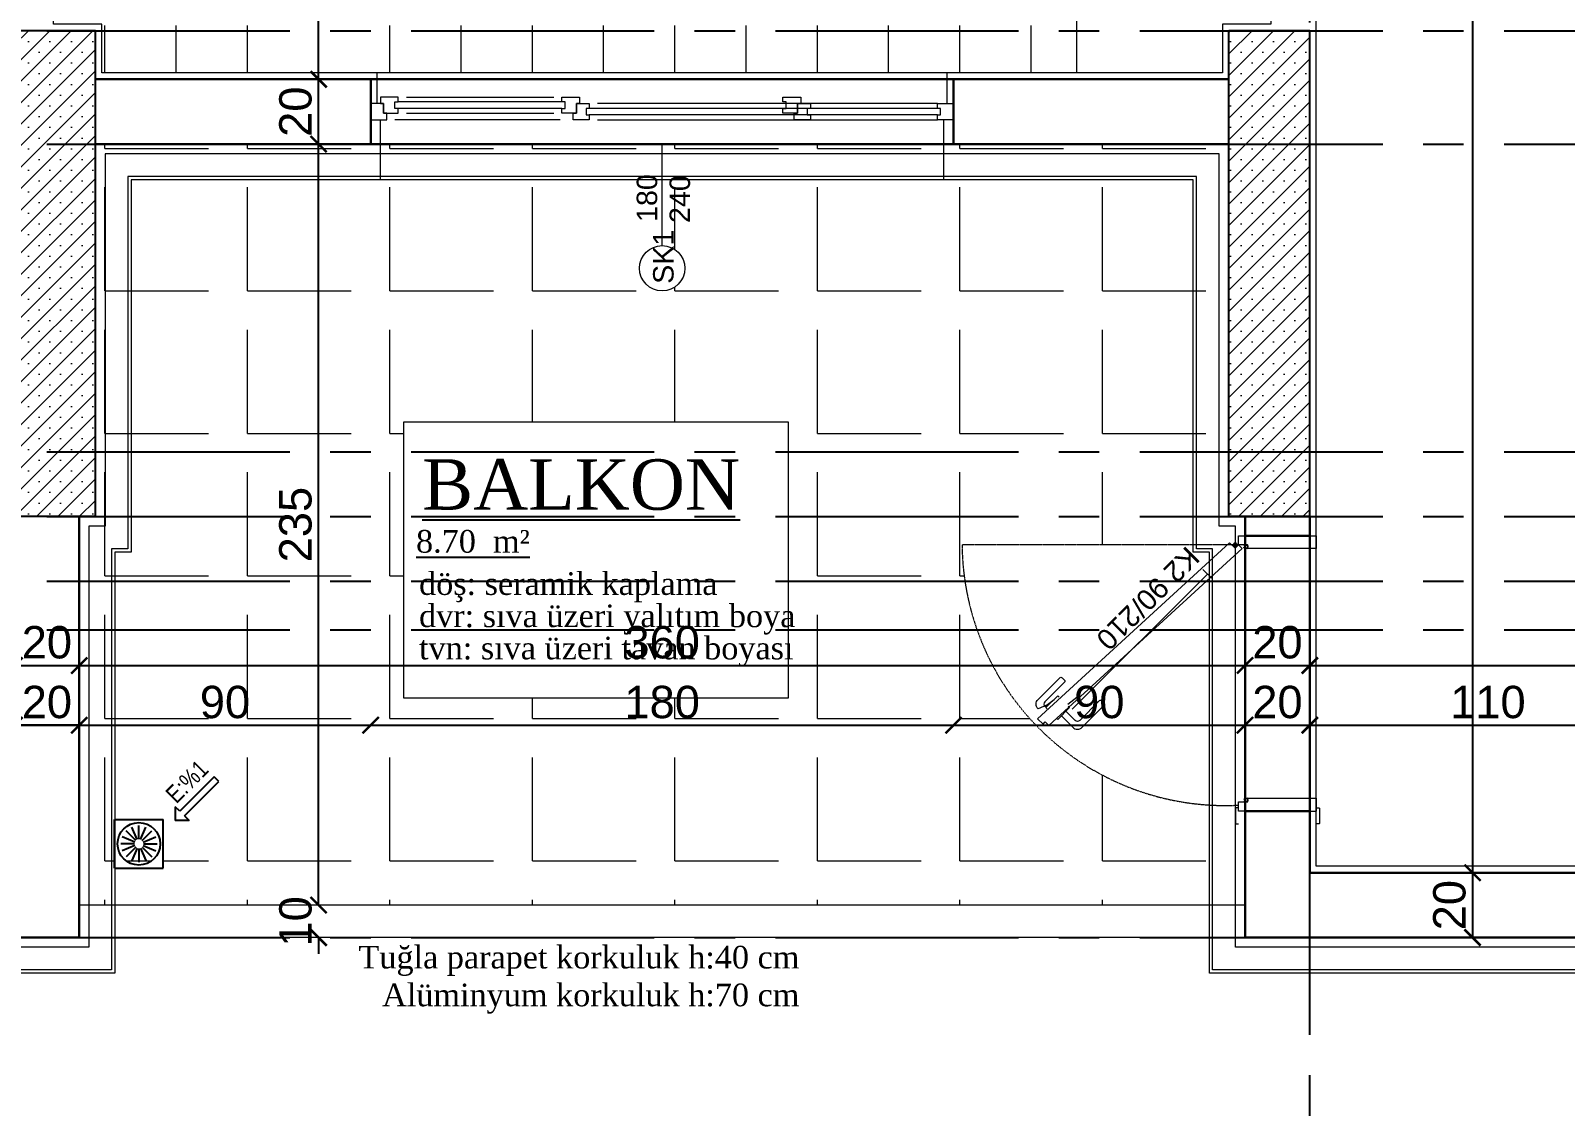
# Model space of a CAD drawing. Header units: millimetres. Extents: x 2778 to 13672, y 1832 to 5175.
# Drawn here: x 11101.2 to 11575.1, y 2567.2 to 2900.2 of the extents above; entities that cross this region are included whole.
import ezdxf

# ---------------------------------------------------------------- set-up
doc = ezdxf.new("R2010")
doc.units = ezdxf.units.MM
for name, pattern in [('CENTER2', [112.5, 75, -12.5, 12.5, -12.5]), ('DASHDOT2', [12.7, 6.35, -3.175, 0, -3.175]), ('DOTX2', [0.5, 0, -0.5])]:
    doc.linetypes.add(name, pattern=pattern)
for name, color, linetype, lineweight in [('aks', 251, 'DASHDOT2', 35), ('duvar', 232, 'Continuous', 30), ('görünüş', 201, 'Continuous', 18), ('ince', 37, 'Continuous', 0), ('iz', 1, 'DOTX2', 20), ('kapı', 3, 'Continuous', 18), ('pencere', 4, 'Continuous', 18), ('sıva dış', 30, 'Continuous', 9), ('sıva iç', 21, 'Continuous', 0), ('tefriş', 252, 'Continuous', 5), ('yalıtım', 107, 'Continuous', 0), ('yazı', 11, 'Continuous', 20), ('z - tarama', 251, 'Continuous', 18), ('ölçü dış', 192, 'Continuous', 20), ('ÖLÇÜ İÇ', 7, 'Continuous', 9)]:
    doc.layers.add(name, color=color, linetype=linetype, lineweight=lineweight)
doc.layers.add('Panel', color=7, linetype='Continuous')
doc.layers.add('Yazi', color=7, linetype='Continuous')
doc.styles.get("Standard").update_dxf_attribs({"font": 'arial.ttf'})
doc.styles.add('swis', font='swissc.ttf', dxfattribs={"height": 10})
doc.styles.add('Times roman', font='times.ttf')
doc.dimstyles.new('zulay iç ölçü', dxfattribs={"dimtxt": 10, "dimasz": 5, "dimexe": 0.18, "dimexo": 0, "dimgap": 2, "dimtad": 3, "dimdec": 0, "dimzin": 0, "dimdsep": 46, "dimtxsty": 'Standard', "dimblk": 'ARCHTICK', "dimcen": 0.09, "dimse1": 1, "dimse2": 1, "dimadec": 0, "dimazin": 0, "dimtfac": 1, "dimtdec": 0, "dimtix": 1, "dimtofl": 0, "dimtmove": 0, "dimatfit": 3, "dimldrblk": 'ARCHTICK', "dimfxl": 1, "dimtolj": 1, "dimtzin": 0, "dimarcsym": 0})
pattern_1 = [(45, (0, 0), (-3.314563, 3.314563), []), (45, (3.3146, 0), (-3.314563, 3.314563), [0, -4.6875])]

# ---------------------------------------------------------------- blocks, each defined once
blk = doc.blocks.new('IDE242Entity394')
at = {"layer": 'Panel', "linetype": 'Continuous', "lineweight": 5}
h = blk.add_hatch(dxfattribs=at)
h.set_pattern_fill('SACNCR', color=163, scale=50, style=0)
h.set_pattern_definition(pattern_1)
h.paths.add_polyline_path([(2440, 260), (2440, 410), (2465, 410), (2465, 260)])
blk = doc.blocks.new('IDE242Entity395')
at = {"layer": 'Panel', "color": 164, "linetype": 'Continuous', "lineweight": -3}
blk.add_lwpolyline([(2465, 260), (2440, 260)], dxfattribs=at)
blk = doc.blocks.new('IDE242Entity396')
at = {"layer": 'Panel', "color": 164, "linetype": 'Continuous', "lineweight": -3}
blk.add_lwpolyline([(2465, 260), (2465, 410)], dxfattribs=at)
blk = doc.blocks.new('IDE242Entity397')
at = {"layer": 'Panel', "color": 164, "linetype": 'Continuous', "lineweight": -3}
blk.add_lwpolyline([(2465, 410), (2440, 410)], dxfattribs=at)
blk = doc.blocks.new('IDE242Entity471')
at = {"layer": 'Panel', "linetype": 'Continuous', "lineweight": 5}
h = blk.add_hatch(dxfattribs=at)
h.set_pattern_fill('SACNCR', color=163, scale=50, style=0)
h.set_pattern_definition(pattern_1)
h.paths.add_polyline_path([(2815, 260), (2815, 410), (2840, 410), (2840, 260)])
blk = doc.blocks.new('IDE242Entity472')
at = {"layer": 'Panel', "color": 164, "linetype": 'Continuous', "lineweight": -3}
blk.add_lwpolyline([(2840, 260), (2815, 260)], dxfattribs=at)
blk = doc.blocks.new('IDE242Entity473')
at = {"layer": 'Panel', "color": 164, "linetype": 'Continuous', "lineweight": -3}
blk.add_lwpolyline([(2840, 260), (2840, 410)], dxfattribs=at)
blk = doc.blocks.new('IDE242Entity474')
at = {"layer": 'Panel', "color": 164, "linetype": 'Continuous', "lineweight": -3}
blk.add_lwpolyline([(2840, 410), (2815, 410)], dxfattribs=at)
blk = doc.blocks.new('IDE242Entity475')
at = {"layer": 'Panel', "color": 164, "linetype": 'Continuous', "lineweight": -3}
blk.add_lwpolyline([(2815, 260), (2815, 410)], dxfattribs=at)
blk = doc.blocks.new('sadsfsfsf')
at = {"layer": 'ince'}
for p, q in [((0.7, 0), (-0.7, 0)), ((0, 0.7), (0, -0.7))]:
    blk.add_line(p, q, dxfattribs=at)
for radius in [0.6, 0.45]:
    blk.add_circle((0, 0), radius, dxfattribs=at)
blk = doc.blocks.new('WER')
at = {"layer": 'duvar'}
for p, q in [((1010123.06, -373432.25), (1010103.06, -373432.25)), ((1010123.06, -373517.25), (1010103.06, -373517.25))]:
    blk.add_line(p, q, dxfattribs=at)
at = {"layer": 'ince'}
blk.add_line((1010091.45, -373444.09), (1010049.71, -373485.83), dxfattribs=at)
for points in [[(1010103.96, -373436.25), (1010103.96, -373435.3, 0.414214), (1010103.71, -373435.05), (1010102.66, -373435.05), (1010102.66, -373435.2, -0.170049), (1010102.81, -373435.14), (1010103.62, -373435.14, -0.414214), (1010103.87, -373435.39), (1010103.87, -373435.81, -0.482314), (1010103.56, -373436.05), (1010102.76, -373435.87, -0.112206), (1010102.66, -373435.82), (1010102.66, -373435.95)], [(1010044.08, -373482.78), (1010042.67, -373484.19), (1010039.14, -373485.66, -0.414214), (1010039.14, -373482.83), (1010045.85, -373476.11, -0.414214), (1010046.56, -373476.11), (1010047.27, -373476.82, -0.414214), (1010047.27, -373477.52), (1010041.26, -373483.53, 0.414214), (1010041.26, -373484.95)], [(1010047.76, -373486.45), (1010046.35, -373487.87), (1010049.88, -373491.4, 0.414214), (1010052.71, -373491.4), (1010059.43, -373484.69, 0.414214), (1010059.43, -373483.98), (1010058.72, -373483.27, 0.414214), (1010058.01, -373483.27), (1010052, -373489.28, -0.414214), (1010050.59, -373489.28)], [(1010103.96, -373514.2), (1010103.96, -373513.25), (1010102.66, -373513.55), (1010102.66, -373513.68, -0.112206), (1010102.76, -373513.63), (1010103.56, -373513.44, -0.482314), (1010103.87, -373513.69), (1010103.87, -373514.1, -0.414214), (1010103.62, -373514.35), (1010102.81, -373514.35, -0.170049), (1010102.66, -373514.3), (1010102.66, -373514.45), (1010103.71, -373514.45, 0.414214)]]:
    blk.add_lwpolyline(points, format="xyb", close=True, dxfattribs=at)
for points in [[(1010041.97, -373485.74), (1010041.55, -373485.31), (1010045.21, -373481.66), (1010045.63, -373482.08)], [(1010044.8, -373488.56), (1010045.23, -373488.99), (1010048.88, -373485.33), (1010048.46, -373484.91)]]:
    blk.add_lwpolyline(points, dxfattribs=at)
for points in [[(1010101.06, -373516.25), (1010100.31, -373516.25, 0.414214), (1010100.06, -373516.5), (1010100.06, -373521, 0.414214), (1010100.31, -373521.25), (1010101.06, -373521.25)], [(1010125.06, -373516.25), (1010125.81, -373516.25, -0.414214), (1010126.06, -373516.5), (1010126.06, -373521, -0.414214), (1010125.81, -373521.25), (1010125.06, -373521.25)]]:
    blk.add_lwpolyline(points, format="xyb", dxfattribs=at)
at = {"layer": 'iz', "ltscale": 0.1}
for p, q in [((1010101.06, -373435.05), (1010015.66, -373435.05)), ((1010103.06, -373432.25), (1010103.06, -373517.25)), ((1010123.06, -373432.25), (1010123.06, -373517.25))]:
    blk.add_line(p, q, dxfattribs=at)
blk.add_arc((1010096.92, -373434.29), 81.26, 180.5341, 272.9206, dxfattribs=at)
at = {"layer": 'kapı'}
for p, q in [((1010092.86, -373445.51), (1010090.03, -373442.68)), ((1010051.13, -373482.24), (1010048.3, -373484.41))]:
    blk.add_line(p, q, dxfattribs=at)
blk.add_lwpolyline([(1010101.06, -373435.05), (1010100, -373436.11), (1010098.3, -373434.41), (1010038.97, -373488.74), (1010040.67, -373490.44), (1010041.38, -373489.73), (1010042.51, -373490.86), (1010102.19, -373436.18), (1010101.06, -373435.05)], dxfattribs=at)
for points in [[(1010125.06, -373432.25), (1010125.06, -373436.25), (1010103.96, -373436.25), (1010103.96, -373435.3, 0.414214), (1010103.71, -373435.05), (1010101.06, -373435.05), (1010101.06, -373432.25), (1010101.06, -373432.25)], [(1010101.06, -373517.25), (1010101.06, -373514.45), (1010103.71, -373514.45, 0.414214), (1010103.96, -373514.2), (1010103.96, -373513.25), (1010125.06, -373513.25), (1010125.06, -373517.25)]]:
    blk.add_lwpolyline(points, format="xyb", dxfattribs=at)
at = {"layer": 'sıva iç'}
for p, q in [((1010101.06, -373432.25), (1010103.06, -373432.25)), ((1010123.06, -373432.25), (1010125.06, -373432.25)), ((1010103.06, -373517.25), (1010101.06, -373517.25)), ((1010123.06, -373517.25), (1010125.06, -373517.25))]:
    blk.add_line(p, q, dxfattribs=at)
at = {"layer": 'ölçü dış'}
blk.add_line((1010103.06, -373432.25), (1010123.06, -373432.25), dxfattribs=at)
at = {"layer": 'ince', "rotation": 270}
blk.add_blockref('sadsfsfsf', (1010100, -373435.05), dxfattribs=at)
at = {"layer": 'yazı'}
blk.add_text('K2 90/210', height=6.328, rotation=225, dxfattribs=at).set_placement((1010085.08, -373435.16))
blk = doc.blocks.new('FGFS')
at = {"layer": 'duvar'}
for p, q in [((857019.82, -390681.05), (857039.82, -390681.05)), ((857019.82, -390861.05), (857039.82, -390861.05))]:
    blk.add_line(p, q, dxfattribs=at)
at = {"layer": 'ince'}
for p, q in [((857027.32, -390739.55), (857027.32, -390688.55)), ((857029.32, -390692.05), (857029.32, -390737.55)), ((857034.32, -390692.05), (857034.32, -390737.55)), ((857027.32, -390751.05), (857027.32, -390856.05)), ((857032.32, -390856.05), (857032.32, -390751.05))]:
    blk.add_line(p, q, dxfattribs=at)
for points in [[(857030.82, -390740.05), (857030.82, -390689.55)], [(857032.82, -390740.05), (857032.82, -390689.55)], [(857028.82, -390856.05), (857028.82, -390748.55)], [(857030.82, -390856.05), (857030.82, -390748.55)]]:
    blk.add_lwpolyline(points, dxfattribs=at)
at = {"layer": 'iz', "ltscale": 0.1}
for p, q in [((857019.82, -390681.05), (857019.82, -390861.05)), ((857039.82, -390861.05), (857039.82, -390681.05))]:
    blk.add_line(p, q, dxfattribs=at)
at = {"layer": 'pencere'}
for points in [[(857027.32, -390681.05), (857027.32, -390686.05), (857029.32, -390686.05), (857029.32, -390685.05), (857032.32, -390685.05), (857032.32, -390681.05)], [(857030.82, -390748.55), (857030.82, -390747.55), (857028.82, -390747.55), (857028.82, -390748.55), (857027.32, -390748.55), (857027.32, -390743.55), (857029.32, -390743.55), (857029.32, -390744.55), (857032.32, -390744.55), (857032.32, -390748.55), (857030.82, -390748.55)], [(857030.82, -390816.84), (857030.82, -390815.84), (857028.82, -390815.84), (857028.82, -390816.84), (857027.32, -390816.84), (857027.32, -390811.84), (857029.32, -390811.84), (857029.32, -390812.84), (857032.32, -390812.84), (857032.32, -390816.84), (857030.82, -390816.84)], [(857027.32, -390861.05), (857027.32, -390856.05), (857027.32, -390856.05), (857028.82, -390856.05), (857028.82, -390857.05), (857030.82, -390857.05), (857030.82, -390856.05), (857032.32, -390856.05), (857032.32, -390856.05), (857032.32, -390861.05)]]:
    blk.add_lwpolyline(points, dxfattribs=at)
for points in [[(857032.32, -390684.05), (857032.32, -390685.05), (857029.32, -390685.05), (857029.32, -390689.55), (857030.82, -390689.55), (857030.82, -390688.55), (857032.82, -390688.55), (857032.82, -390689.55), (857034.32, -390689.55), (857034.32, -390684.05)], [(857032.32, -390745.55), (857032.32, -390744.55), (857029.32, -390744.55), (857029.32, -390740.05), (857030.82, -390740.05), (857030.82, -390741.05), (857032.82, -390741.05), (857032.82, -390740.05), (857034.32, -390740.05), (857034.32, -390745.55)], [(857032.32, -390813.84), (857032.32, -390812.84), (857029.32, -390812.84), (857029.32, -390808.35), (857030.82, -390808.35), (857030.82, -390809.35), (857032.82, -390809.35), (857032.82, -390808.35), (857034.32, -390808.35), (857034.32, -390813.84)]]:
    blk.add_lwpolyline(points, close=True, dxfattribs=at)
at = {"layer": 'sıva dış'}
for p, q in [((857008.82, -390684.05), (857027.32, -390684.05)), ((857008.82, -390858.05), (857027.32, -390858.05))]:
    blk.add_line(p, q, dxfattribs=at)
at = {"layer": 'sıva iç'}
for p, q in [((857032.32, -390683.05), (857041.82, -390683.05)), ((857032.32, -390859.05), (857041.82, -390859.05))]:
    blk.add_line(p, q, dxfattribs=at)
at = {"layer": 'yazı'}
blk.add_line((856988.47, -390771.05), (857019.82, -390771.05), dxfattribs=at)
blk.add_circle((856981.47, -390771.05), 7, dxfattribs=at)
for s, p in [('180', (856995.76, -390769.51)), ('SK1', (856976.65, -390774.58)), ('240', (856995.44, -390779.66))]:
    blk.add_text(s, height=6.328, dxfattribs=at).set_placement(p)
blk = doc.blocks.new('eğim çizgisi')
at = {"layer": 'Yazi'}
for p, q in [((1343.11, 4120.2), (1332.51, 4109.59)), ((1333.92, 4108.18), (1344.53, 4118.78)), ((1344.53, 4118.78), (1343.11, 4120.2)), ((1331.09, 4111.01), (1331.09, 4106.76)), ((1332.51, 4109.59), (1331.09, 4111.01)), ((1312.34, 4092.04), (1312.34, 4107.04)), ((1312.34, 4107.04), (1327.34, 4107.04)), ((1319.31, 4100.84), (1317.69, 4104.74)), ((1319.84, 4100.95), (1319.84, 4105.17)), ((1320.38, 4100.84), (1322, 4104.74)), ((1327.34, 4092.04), (1327.34, 4107.04)), ((1335.34, 4106.76), (1331.09, 4106.76)), ((1333.92, 4108.18), (1335.34, 4106.76)), ((1318.44, 4099.54), (1314.22, 4099.54)), ((1318.54, 4100.08), (1314.65, 4101.7)), ((1318.85, 4100.54), (1315.87, 4103.52)), ((1320.84, 4100.54), (1323.82, 4103.52)), ((1321.14, 4100.08), (1325.04, 4101.7)), ((1321.25, 4099.54), (1325.47, 4099.54)), ((1318.54, 4099.01), (1314.65, 4097.39)), ((1318.85, 4098.55), (1315.87, 4095.57)), ((1319.31, 4098.24), (1317.69, 4094.35)), ((1319.84, 4098.14), (1319.84, 4093.92)), ((1320.38, 4098.24), (1322, 4094.35)), ((1320.84, 4098.55), (1323.82, 4095.57)), ((1321.14, 4099.01), (1325.04, 4097.39)), ((1312.34, 4092.04), (1327.34, 4092.04))]:
    blk.add_line(p, q, dxfattribs=at)
blk.add_circle((1319.84, 4099.54), 6.56, dxfattribs=at)
at = {"layer": 'Yazi', "style": 'swis'}
blk.add_text('E:%%%1', height=5.335, rotation=45, dxfattribs=at).set_placement((1331.42, 4111.73))
blk = doc.blocks.new('_ArchTick')
at = {"color": 0, "linetype": 'ByBlock', "const_width": 0.15}
blk.add_lwpolyline([(-0.5, -0.5), (0.5, 0.5)], dxfattribs=at)
blk = doc.blocks.new('*D3324')
at = {"layer": 'Defpoints', "color": 0, "transparency": 16777216}
for p in [(11116.17, 2693.01), (10211.17, 2685.8), (10211.17, 2640.23)]:
    blk.add_point(p, dxfattribs=at)
at = {"layer": 'ÖLÇÜ İÇ', "color": 0, "lineweight": -2, "transparency": 16777216}
blk.add_line((11116.17, 2685.8), (10211.17, 2685.8), dxfattribs=at)
at = {"layer": 'ÖLÇÜ İÇ', "color": 0, "lineweight": -2, "transparency": 16777216, "xscale": 5, "yscale": 5, "zscale": 5, "rotation": 180}
blk.add_blockref('_ArchTick', (10211.17, 2685.8), dxfattribs=at)
at = {"layer": 'ÖLÇÜ İÇ', "color": 0, "lineweight": -2, "transparency": 16777216, "xscale": 5, "yscale": 5, "zscale": 5}
blk.add_blockref('_ArchTick', (11116.17, 2685.8), dxfattribs=at)
at = {"layer": 'ÖLÇÜ İÇ', "color": 0, "transparency": 16777216, "insert": (10663.67, 2692.9), "char_height": 10, "attachment_point": 5}
blk.add_mtext('\\A1;905', dxfattribs=at)
blk = doc.blocks.new('*D3335')
at = {"layer": 'Defpoints', "color": 0, "transparency": 16777216}
for p in [(11096.17, 2685.8), (11116.17, 2685.8), (11116.17, 2685.23)]:
    blk.add_point(p, dxfattribs=at)
at = {"layer": 'ÖLÇÜ İÇ', "color": 0, "lineweight": -2, "transparency": 16777216}
blk.add_line((11096.17, 2685.8), (11116.17, 2685.8), dxfattribs=at)
at = {"layer": 'ÖLÇÜ İÇ', "color": 0, "lineweight": -2, "transparency": 16777216, "xscale": 5, "yscale": 5, "zscale": 5, "rotation": 180}
blk.add_blockref('_ArchTick', (11096.17, 2685.8), dxfattribs=at)
at = {"layer": 'ÖLÇÜ İÇ', "color": 0, "lineweight": -2, "transparency": 16777216, "xscale": 5, "yscale": 5, "zscale": 5}
blk.add_blockref('_ArchTick', (11116.17, 2685.8), dxfattribs=at)
at = {"layer": 'ÖLÇÜ İÇ', "color": 0, "transparency": 16777216, "insert": (11106.17, 2692.9), "char_height": 10, "attachment_point": 5}
blk.add_mtext('\\A1;20', dxfattribs=at)
blk = doc.blocks.new('*D3336')
at = {"layer": 'Defpoints', "color": 0, "transparency": 16777216}
for p in [(11206.17, 2865.23), (11116.17, 2685.23), (11206.17, 2685.8)]:
    blk.add_point(p, dxfattribs=at)
at = {"layer": 'ÖLÇÜ İÇ', "color": 0, "lineweight": -2, "transparency": 16777216}
blk.add_line((11116.17, 2685.8), (11206.17, 2685.8), dxfattribs=at)
at = {"layer": 'ÖLÇÜ İÇ', "color": 0, "lineweight": -2, "transparency": 16777216, "xscale": 5, "yscale": 5, "zscale": 5, "rotation": 180}
blk.add_blockref('_ArchTick', (11116.17, 2685.8), dxfattribs=at)
at = {"layer": 'ÖLÇÜ İÇ', "color": 0, "lineweight": -2, "transparency": 16777216, "xscale": 5, "yscale": 5, "zscale": 5}
blk.add_blockref('_ArchTick', (11206.17, 2685.8), dxfattribs=at)
at = {"layer": 'ÖLÇÜ İÇ', "color": 0, "transparency": 16777216, "insert": (11161.17, 2692.9), "char_height": 10, "attachment_point": 5}
blk.add_mtext('\\A1;90', dxfattribs=at)
blk = doc.blocks.new('*D3337')
at = {"layer": 'Defpoints', "color": 0, "transparency": 16777216}
for p in [(11206.17, 2865.23), (11386.17, 2865.23), (11386.17, 2685.8)]:
    blk.add_point(p, dxfattribs=at)
at = {"layer": 'ÖLÇÜ İÇ', "color": 0, "lineweight": -2, "transparency": 16777216}
blk.add_line((11206.17, 2685.8), (11386.17, 2685.8), dxfattribs=at)
at = {"layer": 'ÖLÇÜ İÇ', "color": 0, "lineweight": -2, "transparency": 16777216, "xscale": 5, "yscale": 5, "zscale": 5, "rotation": 180}
blk.add_blockref('_ArchTick', (11206.17, 2685.8), dxfattribs=at)
at = {"layer": 'ÖLÇÜ İÇ', "color": 0, "lineweight": -2, "transparency": 16777216, "xscale": 5, "yscale": 5, "zscale": 5}
blk.add_blockref('_ArchTick', (11386.17, 2685.8), dxfattribs=at)
at = {"layer": 'ÖLÇÜ İÇ', "color": 0, "transparency": 16777216, "insert": (11296.17, 2692.9), "char_height": 10, "attachment_point": 5}
blk.add_mtext('\\A1;180', dxfattribs=at)
blk = doc.blocks.new('*D3338')
at = {"layer": 'Defpoints', "color": 0, "transparency": 16777216}
for p in [(11386.17, 2865.23), (11476.17, 2685.8), (11476.17, 2685.8)]:
    blk.add_point(p, dxfattribs=at)
at = {"layer": 'ÖLÇÜ İÇ', "color": 0, "lineweight": -2, "transparency": 16777216}
blk.add_line((11386.17, 2685.8), (11476.17, 2685.8), dxfattribs=at)
at = {"layer": 'ÖLÇÜ İÇ', "color": 0, "lineweight": -2, "transparency": 16777216, "xscale": 5, "yscale": 5, "zscale": 5, "rotation": 180}
blk.add_blockref('_ArchTick', (11386.17, 2685.8), dxfattribs=at)
at = {"layer": 'ÖLÇÜ İÇ', "color": 0, "lineweight": -2, "transparency": 16777216, "xscale": 5, "yscale": 5, "zscale": 5}
blk.add_blockref('_ArchTick', (11476.17, 2685.8), dxfattribs=at)
at = {"layer": 'ÖLÇÜ İÇ', "color": 0, "transparency": 16777216, "insert": (11431.17, 2692.9), "char_height": 10, "attachment_point": 5}
blk.add_mtext('\\A1;90', dxfattribs=at)
blk = doc.blocks.new('*D3339')
at = {"layer": 'Defpoints', "color": 0, "transparency": 16777216}
for p in [(11476.17, 2685.8), (11496.17, 2685.8), (11496.17, 2685.8)]:
    blk.add_point(p, dxfattribs=at)
at = {"layer": 'ÖLÇÜ İÇ', "color": 0, "lineweight": -2, "transparency": 16777216}
blk.add_line((11476.17, 2685.8), (11496.17, 2685.8), dxfattribs=at)
at = {"layer": 'ÖLÇÜ İÇ', "color": 0, "lineweight": -2, "transparency": 16777216, "xscale": 5, "yscale": 5, "zscale": 5, "rotation": 180}
blk.add_blockref('_ArchTick', (11476.17, 2685.8), dxfattribs=at)
at = {"layer": 'ÖLÇÜ İÇ', "color": 0, "lineweight": -2, "transparency": 16777216, "xscale": 5, "yscale": 5, "zscale": 5}
blk.add_blockref('_ArchTick', (11496.17, 2685.8), dxfattribs=at)
at = {"layer": 'ÖLÇÜ İÇ', "color": 0, "transparency": 16777216, "insert": (11486.17, 2692.9), "char_height": 10, "attachment_point": 5}
blk.add_mtext('\\A1;20', dxfattribs=at)
blk = doc.blocks.new('*D3340')
at = {"layer": 'Defpoints', "color": 0, "transparency": 16777216}
for p in [(11496.17, 2685.8), (11606.17, 2685.8), (11606.17, 2640.23)]:
    blk.add_point(p, dxfattribs=at)
at = {"layer": 'ÖLÇÜ İÇ', "color": 0, "lineweight": -2, "transparency": 16777216}
blk.add_line((11496.17, 2685.8), (11606.17, 2685.8), dxfattribs=at)
at = {"layer": 'ÖLÇÜ İÇ', "color": 0, "lineweight": -2, "transparency": 16777216, "xscale": 5, "yscale": 5, "zscale": 5, "rotation": 180}
blk.add_blockref('_ArchTick', (11496.17, 2685.8), dxfattribs=at)
at = {"layer": 'ÖLÇÜ İÇ', "color": 0, "lineweight": -2, "transparency": 16777216, "xscale": 5, "yscale": 5, "zscale": 5}
blk.add_blockref('_ArchTick', (11606.17, 2685.8), dxfattribs=at)
at = {"layer": 'ÖLÇÜ İÇ', "color": 0, "transparency": 16777216, "insert": (11551.17, 2692.9), "char_height": 10, "attachment_point": 5}
blk.add_mtext('\\A1;110', dxfattribs=at)
blk = doc.blocks.new('*D3350')
at = {"layer": 'Defpoints', "color": 0, "transparency": 16777216}
for p in [(11096.17, 2704.24), (11116.17, 2704.24), (11116.17, 2704.24)]:
    blk.add_point(p, dxfattribs=at)
at = {"layer": 'ÖLÇÜ İÇ', "color": 0, "lineweight": -2, "transparency": 16777216}
blk.add_line((11096.17, 2704.24), (11116.17, 2704.24), dxfattribs=at)
at = {"layer": 'ÖLÇÜ İÇ', "color": 0, "lineweight": -2, "transparency": 16777216, "xscale": 5, "yscale": 5, "zscale": 5, "rotation": 180}
blk.add_blockref('_ArchTick', (11096.17, 2704.24), dxfattribs=at)
at = {"layer": 'ÖLÇÜ İÇ', "color": 0, "lineweight": -2, "transparency": 16777216, "xscale": 5, "yscale": 5, "zscale": 5}
blk.add_blockref('_ArchTick', (11116.17, 2704.24), dxfattribs=at)
at = {"layer": 'ÖLÇÜ İÇ', "color": 0, "transparency": 16777216, "insert": (11106.17, 2711.35), "char_height": 10, "attachment_point": 5}
blk.add_mtext('\\A1;20', dxfattribs=at)
blk = doc.blocks.new('*D3351')
at = {"layer": 'Defpoints', "color": 0, "transparency": 16777216}
for p in [(11116.17, 2704.24), (11476.17, 2704.24), (11476.17, 2704.24)]:
    blk.add_point(p, dxfattribs=at)
at = {"layer": 'ÖLÇÜ İÇ', "color": 0, "lineweight": -2, "transparency": 16777216}
blk.add_line((11116.17, 2704.24), (11476.17, 2704.24), dxfattribs=at)
at = {"layer": 'ÖLÇÜ İÇ', "color": 0, "lineweight": -2, "transparency": 16777216, "xscale": 5, "yscale": 5, "zscale": 5, "rotation": 180}
blk.add_blockref('_ArchTick', (11116.17, 2704.24), dxfattribs=at)
at = {"layer": 'ÖLÇÜ İÇ', "color": 0, "lineweight": -2, "transparency": 16777216, "xscale": 5, "yscale": 5, "zscale": 5}
blk.add_blockref('_ArchTick', (11476.17, 2704.24), dxfattribs=at)
at = {"layer": 'ÖLÇÜ İÇ', "color": 0, "transparency": 16777216, "insert": (11296.17, 2711.35), "char_height": 10, "attachment_point": 5}
blk.add_mtext('\\A1;360', dxfattribs=at)
blk = doc.blocks.new('*D3352')
at = {"layer": 'Defpoints', "color": 0, "transparency": 16777216}
for p in [(11476.17, 2704.24), (11496.17, 2704.24), (11496.17, 2701.82)]:
    blk.add_point(p, dxfattribs=at)
at = {"layer": 'ÖLÇÜ İÇ', "color": 0, "lineweight": -2, "transparency": 16777216}
blk.add_line((11476.17, 2704.24), (11496.17, 2704.24), dxfattribs=at)
at = {"layer": 'ÖLÇÜ İÇ', "color": 0, "lineweight": -2, "transparency": 16777216, "xscale": 5, "yscale": 5, "zscale": 5, "rotation": 180}
blk.add_blockref('_ArchTick', (11476.17, 2704.24), dxfattribs=at)
at = {"layer": 'ÖLÇÜ İÇ', "color": 0, "lineweight": -2, "transparency": 16777216, "xscale": 5, "yscale": 5, "zscale": 5}
blk.add_blockref('_ArchTick', (11496.17, 2704.24), dxfattribs=at)
at = {"layer": 'ÖLÇÜ İÇ', "color": 0, "transparency": 16777216, "insert": (11486.17, 2711.35), "char_height": 10, "attachment_point": 5}
blk.add_mtext('\\A1;20', dxfattribs=at)
blk = doc.blocks.new('*D3353')
at = {"layer": 'Defpoints', "color": 0, "transparency": 16777216}
for p in [(11496.17, 2701.82), (11896.17, 2704.24), (11896.17, 2704.24)]:
    blk.add_point(p, dxfattribs=at)
at = {"layer": 'ÖLÇÜ İÇ', "color": 0, "lineweight": -2, "transparency": 16777216}
blk.add_line((11496.17, 2704.24), (11896.17, 2704.24), dxfattribs=at)
at = {"layer": 'ÖLÇÜ İÇ', "color": 0, "lineweight": -2, "transparency": 16777216, "xscale": 5, "yscale": 5, "zscale": 5, "rotation": 180}
blk.add_blockref('_ArchTick', (11496.17, 2704.24), dxfattribs=at)
at = {"layer": 'ÖLÇÜ İÇ', "color": 0, "lineweight": -2, "transparency": 16777216, "xscale": 5, "yscale": 5, "zscale": 5}
blk.add_blockref('_ArchTick', (11896.17, 2704.24), dxfattribs=at)
at = {"layer": 'ÖLÇÜ İÇ', "color": 0, "transparency": 16777216, "insert": (11696.17, 2711.35), "char_height": 10, "attachment_point": 5}
blk.add_mtext('\\A1;400', dxfattribs=at)
blk = doc.blocks.new('*D3431')
at = {"layer": 'Defpoints', "color": 0, "transparency": 16777216}
for p in [(11190.08, 2630.23), (11191.42, 2630.23), (11191.42, 2620.23)]:
    blk.add_point(p, dxfattribs=at)
at = {"layer": 'ÖLÇÜ İÇ', "color": 0, "lineweight": -2, "transparency": 16777216}
for p, q in [((11190.08, 2630.23), (11190.08, 2635.23)), ((11190.08, 2620.23), (11190.08, 2615.23))]:
    blk.add_line(p, q, dxfattribs=at)
at = {"layer": 'ÖLÇÜ İÇ', "color": 0, "lineweight": -2, "transparency": 16777216, "xscale": 5, "yscale": 5, "zscale": 5}
for p, rotation in [((11190.08, 2630.23), 270), ((11190.08, 2620.23), 90)]:
    blk.add_blockref('_ArchTick', p, dxfattribs=dict(at, rotation=rotation))
at = {"layer": 'ÖLÇÜ İÇ', "color": 0, "transparency": 16777216, "insert": (11182.98, 2625.23), "char_height": 10, "attachment_point": 5, "rotation": 90}
blk.add_mtext('\\A1;10', dxfattribs=at)
blk = doc.blocks.new('*D3432')
at = {"layer": 'Defpoints', "color": 0, "transparency": 16777216}
for p in [(11190.08, 2865.23), (11190.08, 2865.23), (11191.42, 2630.23)]:
    blk.add_point(p, dxfattribs=at)
at = {"layer": 'ÖLÇÜ İÇ', "color": 0, "lineweight": -2, "transparency": 16777216}
blk.add_line((11190.08, 2630.23), (11190.08, 2865.23), dxfattribs=at)
at = {"layer": 'ÖLÇÜ İÇ', "color": 0, "lineweight": -2, "transparency": 16777216, "xscale": 5, "yscale": 5, "zscale": 5}
for p, rotation in [((11190.08, 2865.23), 90), ((11190.08, 2630.23), 270)]:
    blk.add_blockref('_ArchTick', p, dxfattribs=dict(at, rotation=rotation))
at = {"layer": 'ÖLÇÜ İÇ', "color": 0, "transparency": 16777216, "insert": (11182.97, 2747.73), "char_height": 10, "attachment_point": 5, "rotation": 90}
blk.add_mtext('\\A1;235', dxfattribs=at)
blk = doc.blocks.new('*D3433')
at = {"layer": 'Defpoints', "color": 0, "transparency": 16777216}
for p in [(11190.08, 2885.23), (11190.08, 2885.23), (11190.08, 2865.23)]:
    blk.add_point(p, dxfattribs=at)
at = {"layer": 'ÖLÇÜ İÇ', "color": 0, "lineweight": -2, "transparency": 16777216}
blk.add_line((11190.08, 2865.23), (11190.08, 2885.23), dxfattribs=at)
at = {"layer": 'ÖLÇÜ İÇ', "color": 0, "lineweight": -2, "transparency": 16777216, "xscale": 5, "yscale": 5, "zscale": 5}
for p, rotation in [((11190.08, 2885.23), 90), ((11190.08, 2865.23), 270)]:
    blk.add_blockref('_ArchTick', p, dxfattribs=dict(at, rotation=rotation))
at = {"layer": 'ÖLÇÜ İÇ', "color": 0, "transparency": 16777216, "insert": (11182.98, 2875.23), "char_height": 10, "attachment_point": 5, "rotation": 90}
blk.add_mtext('\\A1;20', dxfattribs=at)
blk = doc.blocks.new('*D3434')
at = {"layer": 'Defpoints', "color": 0, "transparency": 16777216}
for p in [(11190.08, 3345.23), (11190.08, 3345.23), (11190.08, 2885.23)]:
    blk.add_point(p, dxfattribs=at)
at = {"layer": 'ÖLÇÜ İÇ', "color": 0, "lineweight": -2, "transparency": 16777216}
blk.add_line((11190.08, 2885.23), (11190.08, 3345.23), dxfattribs=at)
at = {"layer": 'ÖLÇÜ İÇ', "color": 0, "lineweight": -2, "transparency": 16777216, "xscale": 5, "yscale": 5, "zscale": 5}
for p, rotation in [((11190.08, 3345.23), 90), ((11190.08, 2885.23), 270)]:
    blk.add_blockref('_ArchTick', p, dxfattribs=dict(at, rotation=rotation))
at = {"layer": 'ÖLÇÜ İÇ', "color": 0, "transparency": 16777216, "insert": (11182.98, 3115.23), "char_height": 10, "attachment_point": 5, "rotation": 90}
blk.add_mtext('\\A1;460', dxfattribs=at)
blk = doc.blocks.new('*D3441')
at = {"layer": 'Defpoints', "color": 0, "transparency": 16777216}
for p in [(11546.42, 3345.23), (11546.42, 2640.23), (11546.42, 2640.23)]:
    blk.add_point(p, dxfattribs=at)
at = {"layer": 'ÖLÇÜ İÇ', "color": 0, "lineweight": -2, "transparency": 16777216}
blk.add_line((11546.42, 3345.23), (11546.42, 2640.23), dxfattribs=at)
at = {"layer": 'ÖLÇÜ İÇ', "color": 0, "lineweight": -2, "transparency": 16777216, "xscale": 5, "yscale": 5, "zscale": 5}
for p, rotation in [((11546.42, 3345.23), 90), ((11546.42, 2640.23), 270)]:
    blk.add_blockref('_ArchTick', p, dxfattribs=dict(at, rotation=rotation))
at = {"layer": 'ÖLÇÜ İÇ', "color": 0, "transparency": 16777216, "insert": (11539.32, 2992.73), "char_height": 10, "attachment_point": 5, "rotation": 90}
blk.add_mtext('\\A1;705', dxfattribs=at)
blk = doc.blocks.new('*D3442')
at = {"layer": 'Defpoints', "color": 0, "transparency": 16777216}
for p in [(11546.42, 2640.23), (11546.42, 2620.23), (11546.42, 2620.23)]:
    blk.add_point(p, dxfattribs=at)
at = {"layer": 'ÖLÇÜ İÇ', "color": 0, "lineweight": -2, "transparency": 16777216}
blk.add_line((11546.42, 2640.23), (11546.42, 2620.23), dxfattribs=at)
at = {"layer": 'ÖLÇÜ İÇ', "color": 0, "lineweight": -2, "transparency": 16777216, "xscale": 5, "yscale": 5, "zscale": 5}
for p, rotation in [((11546.42, 2640.23), 90), ((11546.42, 2620.23), 270)]:
    blk.add_blockref('_ArchTick', p, dxfattribs=dict(at, rotation=rotation))
at = {"layer": 'ÖLÇÜ İÇ', "color": 0, "transparency": 16777216, "insert": (11539.32, 2630.23), "char_height": 10, "attachment_point": 5, "rotation": 90}
blk.add_mtext('\\A1;20', dxfattribs=at)

msp = doc.modelspace()

# ---------------------------------------------------------------- hatches: boundary and pattern name
at = {"layer": 'z - tarama'}
h = msp.add_hatch(dxfattribs=at)
h.set_pattern_fill('ANGLE', color=252, scale=80, style=0)
h.set_pattern_definition([(0, (-1051519.92, 410259.85), (0, 22), [16, -6]), (90, (-1051519.92, 410259.85), (-22, 1e-15), [16, -6])])
h.paths.add_polyline_path([(11239.49, 3295.23), (11203.1, 3295.23, 0.148857), (11218.67, 3342.49, 0.416778), (11218.92, 3342.23), (11223.67, 3342.23), (11223.67, 3343.23), (11239.49, 3343.23)])
h.paths.add_polyline_path([(11273.21, 3280.53), (11295.79, 3280.53), (11295.79, 3282.33), (11293.95, 3282.33), (11293.95, 3283.23), (11300.56, 3283.23), (11300.56, 3282.33), (11298.71, 3282.33), (11298.71, 3280.53), (11307.73, 3280.53), (11307.73, 3282.33), (11305.88, 3282.33), (11305.88, 3283.23), (11329.49, 3283.23), (11424.17, 3283.23), (11424.17, 3250.23), (11123.17, 3250.23), (11123.17, 3295.23), (11132.47, 3295.23), (11132.47, 3257.83, 0.191599), (11191.14, 3281.18), (11191.16, 3281.15), (11192.86, 3282.85, 0.047156), (11203.1, 3295.23), (11239.49, 3295.23), (11239.49, 3283.23), (11275.05, 3283.23), (11275.05, 3282.33), (11273.21, 3282.33)])
h.paths.add_polyline_path([(11177.08, 3295.23), (11123.17, 3295.23), (11123.17, 3343.23), (11125.67, 3343.23), (11125.67, 3342.48, 0.414214), (11125.92, 3342.23), (11130.42, 3342.23, 0.414214), (11130.67, 3342.48), (11130.67, 3343.23), (11132.47, 3343.23), (11133.53, 3342.17), (11131.84, 3340.48)])
h.paths.add_polyline_path([(11132.47, 3342.62), (11132.47, 3342.77, -0.414214), (11133.07, 3342.17), (11132.92, 3342.17, 0.414214)], flags=16)
h.paths.add_polyline_path([(11419.17, 3205.23), (11123.17, 3205.23), (11123.17, 3250.23), (11424.17, 3250.23), (11424.17, 3233.74), (11422.79, 3233.74), (11422.79, 3245.17), (11419.17, 3245.17)])
h.paths.add_polyline_path([(11424.17, 3042.75), (11422.26, 3042.75, 0.414214), (11421.76, 3042.25), (11421.76, 3013.25, 0.414214), (11422.26, 3012.75), (11424.17, 3012.75), (11424.17, 2979.39), (11422.26, 2979.39, 0.414214), (11421.76, 2978.89), (11421.76, 2949.89, 0.414214), (11422.26, 2949.39), (11424.17, 2949.39), (11424.17, 2887.23), (11123.17, 2887.23), (11123.17, 2902.23), (11108.17, 2902.23), (11108.17, 2979.57), (11128.17, 2979.57), (11129.64, 2949.5), (11166.7, 2949.51), (11168.17, 2979.57), (11193.17, 2979.57), (11194.64, 2949.51), (11231.7, 2949.51), (11233.17, 2979.58), (11248.17, 2979.58), (11248.17, 3049.58), (11233.17, 3049.58), (11231.7, 3079.64), (11194.63, 3079.64), (11193.17, 3049.57), (11168.17, 3049.57), (11166.7, 3079.64), (11129.63, 3079.64), (11128.17, 3049.57), (11108.17, 3049.57), (11108.17, 3203.23), (11123.17, 3203.23), (11123.17, 3205.23), (11419.17, 3205.23), (11419.17, 3196.6), (11422.79, 3196.6), (11422.79, 3205.23), (11424.17, 3205.23)])
h.paths.add_polyline_path([(11240.86, 3123.07), (11349.09, 3123.07), (11349.09, 3189.5), (11240.86, 3189.5)], flags=16)
h.paths.add_polyline_path([(11132.58, 3325.02), (11166.14, 3291.46), (11172.85, 3298.18), (11139.29, 3331.74)], flags=9)
h.paths.add_polyline_path([(11239.88, 3144.14), (11300.68, 3144.14), (11300.68, 3130.34), (11239.88, 3130.34)], flags=24)
h.paths.add_polyline_path([(11242.34, 3160.81), (11275.74, 3160.81), (11275.74, 3152.01), (11242.34, 3152.01)], flags=8)
h.paths.add_polyline_path([(11241.6, 3172.09), (11319.71, 3172.09), (11319.71, 3160.49), (11241.6, 3160.49)], flags=8)
h.paths.add_polyline_path([(11241.94, 3188.53), (11337.55, 3188.53), (11337.55, 3176.9), (11241.94, 3176.9)], flags=8)
h.paths.add_polyline_path([(11241.94, 3180.33), (11331.4, 3180.33), (11331.4, 3168.7), (11241.94, 3168.7)], flags=8)
at = {"layer": 'z - tarama', "true_color": 0x000000}
h = msp.add_hatch(dxfattribs=at)
h.set_pattern_fill('ANGLE', color=18, scale=160, style=0)
h.set_pattern_definition([(0, (-1051519.92, 410259.85), (0, 44), [32, -12]), (90, (-1051519.92, 410259.85), (-44, 3e-15), [32, -12])])
h.paths.add_polyline_path([(11296.17, 2865.23), (11386.17, 2865.23), (11471.17, 2865.23), (11471.17, 2770.23), (11335.07, 2770.23), (11335.07, 2779.5), (11216.44, 2779.5), (11216.44, 2770.23), (11121.17, 2770.23), (11121.17, 2865.23)])
h.paths.add_polyline_path([(11303.17, 2826.88, 1), (11289.17, 2826.88, 1)], flags=16)
h.paths.add_polyline_path([(11216.44, 2750.23), (11121.17, 2750.23), (11121.17, 2770.23), (11216.44, 2770.23)])
h.paths.add_polyline_path([(11216.44, 2730.23), (11116.17, 2730.23), (11116.17, 2750.23), (11216.44, 2750.23)])
h.paths.add_polyline_path([(11216.44, 2715.23), (11116.17, 2715.23), (11116.17, 2730.23), (11216.44, 2730.23)])
h.paths.add_polyline_path([(11216.44, 2694.13), (11335.07, 2694.13), (11335.07, 2715.23), (11393.4, 2715.23, 0.332102), (11474.17, 2661.12), (11474.17, 2660.32), (11473.17, 2660.32), (11473.17, 2655.32), (11473.42, 2655.32, -0.414214), (11473.17, 2655.57), (11473.17, 2660.07, -1), (11473.67, 2660.07), (11474.17, 2659.32), (11476.17, 2659.32), (11476.17, 2630.23), (11116.17, 2630.23), (11116.17, 2715.23), (11216.44, 2715.23)])
h.paths.add_polyline_path([(11157.86, 2669.83), (11147.25, 2659.22), (11145.84, 2660.63), (11145.84, 2656.39), (11150.08, 2656.39), (11148.66, 2657.8), (11159.27, 2668.41)], flags=16)
h.paths.add_polyline_path([(11142.09, 2656.67), (11127.09, 2656.67), (11127.09, 2641.67), (11142.09, 2641.67)], flags=16)
h.paths.add_polyline_path([(11128.02, 2649.17, 1), (11141.15, 2649.17, 1)], flags=0)
h.paths.add_polyline_path([(11393.4, 2715.23), (11335.07, 2715.23), (11335.07, 2730.23), (11389.66, 2730.23, 0.047662)])
h.paths.add_polyline_path([(11389.66, 2730.23), (11335.07, 2730.23), (11335.07, 2750.23), (11476.17, 2750.23), (11476.17, 2744.32), (11474.17, 2744.32), (11474.17, 2741.52), (11473.71, 2741.52, 1), (11472.51, 2741.52), (11472.05, 2741.52), (11471.41, 2742.15), (11470.72, 2741.52), (11388.77, 2741.52, 0.034858)])
h.paths.add_polyline_path([(11471.17, 2750.23), (11335.07, 2750.23), (11335.07, 2770.23), (11471.17, 2770.23)])
h.paths.add_polyline_path([(11296.13, 2839.6), (11296.13, 2856.47), (11305.62, 2856.47), (11305.62, 2839.6)], flags=24)
h.paths.add_polyline_path([(11285.97, 2839.28), (11285.97, 2858.26), (11295.46, 2858.26), (11295.46, 2839.28)], flags=24)
h.paths.add_polyline_path([(11291.05, 2820.48), (11291.05, 2838.41), (11300.54, 2838.41), (11300.54, 2820.48)], flags=24)
h.paths.add_polyline_path([(11140.43, 2665.16), (11152.08, 2676.81), (11157.88, 2671), (11146.23, 2659.36)], flags=24)
h.paths.add_polyline_path([(11218.76, 2752.16), (11313.53, 2752.16), (11313.53, 2738.08), (11218.76, 2738.08)], flags=9)
h.paths.add_polyline_path([(11218.38, 2736.49), (11256.32, 2736.49), (11256.32, 2725.81), (11218.38, 2725.81)], flags=9)
h.paths.add_polyline_path([(11218.11, 2725.64), (11322, 2725.64), (11322, 2701.73), (11218.11, 2701.73)], flags=9)

# ---------------------------------------------------------------- linework, layer by layer
at = {"layer": 'aks', "color": 251, "linetype": 'CENTER2', "lineweight": -3}
for points in [[(11496.17, 2140.23), (11496.17, 5100.23)], [(8406.17, 2900.23), (13636.17, 2900.23)], [(8406.17, 2865.23), (13636.17, 2865.23)], [(8406.17, 2770.23), (13636.17, 2770.23)], [(8406.17, 2750.23), (13636.17, 2750.23)], [(8406.17, 2730.23), (13636.17, 2730.23)], [(8406.17, 2715.23), (13636.17, 2715.23)], [(8406.17, 2620.23), (13636.17, 2620.23)]]:
    msp.add_lwpolyline(points, dxfattribs=at)
at = {"layer": 'duvar', "lineweight": 30}
for p, q in [((11471.17, 2885.23), (11121.17, 2885.23)), ((11471.17, 2865.23), (11121.17, 2865.23))]:
    msp.add_line(p, q, dxfattribs=at)
for points in [[(11116.17, 2750.23), (11116.17, 2620.23), (10116.17, 2620.23)], [(11916.17, 2750.23), (11916.17, 2620.23), (11476.17, 2620.23), (11476.17, 2750.23)], [(11896.17, 2750.23), (11896.17, 2640.23), (11496.17, 2640.23), (11496.17, 2750.23)]]:
    msp.add_lwpolyline(points, dxfattribs=at)
at = {"layer": 'görünüş'}
for p, q in [((11476.17, 2630.23), (11116.17, 2630.23)), ((11476.17, 2620.23), (11116.17, 2620.23))]:
    msp.add_line(p, q, dxfattribs=at)
at = {"layer": 'sıva dış'}
for p, q in [((11468.17, 2862.23), (11124.17, 2862.23)), ((11124.17, 2862.23), (11124.17, 2747.23)), ((11468.17, 2747.23), (11468.17, 2862.23)), ((11124.17, 2747.23), (11119.17, 2747.23)), ((11119.17, 2747.23), (11119.17, 2617.23)), ((11473.17, 2747.23), (11468.17, 2747.23)), ((11473.17, 2617.23), (11473.17, 2747.23)), ((11119.17, 2617.23), (10119.17, 2617.23)), ((11923.17, 2617.23), (11473.17, 2617.23))]:
    msp.add_line(p, q, dxfattribs=at)
at = {"layer": 'sıva iç'}
for points in [[(11123.17, 3343.23), (11344.17, 3343.23), (11344.17, 3328.23), (11429.17, 3328.23), (11429.17, 3308.23), (11484.17, 3308.23), (11484.17, 2902.23), (11469.17, 2902.23), (11469.17, 2887.23), (11123.17, 2887.23), (11123.17, 2902.23), (11108.17, 2902.23), (11108.17, 3203.23), (11123.17, 3203.23)], [(11498.17, 3343.23), (11889.17, 3343.23), (11889.17, 3203.23), (11894.17, 3203.23), (11894.17, 2902.23), (11889.17, 2902.23), (11889.17, 2748.23), (11894.17, 2748.23), (11894.17, 2642.23), (11498.17, 2642.23)]]:
    msp.add_lwpolyline(points, close=True, dxfattribs=at)
msp.add_lwpolyline([(11239.49, 3343.23), (11239.49, 3283.23), (11424.17, 3283.23), (11424.17, 3248.23), (11424.17, 3248.23), (11424.17, 2887.23)], dxfattribs=at)
at = {"layer": 'yalıtım'}
for p, q in [((11461.17, 2855.23), (11131.17, 2855.23)), ((11131.17, 2855.23), (11131.17, 2740.23)), ((11460.17, 2854.23), (11132.17, 2854.23)), ((11132.17, 2854.23), (11132.17, 2739.23)), ((11460.17, 2739.23), (11460.17, 2854.23)), ((11461.17, 2740.23), (11461.17, 2855.23)), ((11131.17, 2740.23), (11126.17, 2740.23)), ((11126.17, 2740.23), (11126.17, 2610.23)), ((11132.17, 2739.23), (11127.17, 2739.23)), ((11127.17, 2739.23), (11127.17, 2609.23)), ((11465.17, 2739.23), (11460.17, 2739.23)), ((11466.17, 2740.23), (11461.17, 2740.23)), ((11465.17, 2609.23), (11465.17, 2739.23)), ((11466.17, 2610.23), (11466.17, 2740.23)), ((11126.17, 2610.23), (10126.17, 2610.23)), ((11127.17, 2609.23), (10127.17, 2609.23)), ((11915.17, 2609.23), (11465.17, 2609.23)), ((11916.17, 2610.23), (11466.17, 2610.23))]:
    msp.add_line(p, q, dxfattribs=at)
at = {"layer": 'yazı'}
msp.add_lwpolyline([(11216.44, 2779.5), (11335.07, 2779.5), (11335.07, 2694.13), (11216.44, 2694.13)], close=True, dxfattribs=at)

# ---------------------------------------------------------------- block references
at = {"layer": 'Panel'}
for name in ['IDE242Entity394', 'IDE242Entity397', 'IDE242Entity396', 'IDE242Entity471', 'IDE242Entity474', 'IDE242Entity475', 'IDE242Entity473', 'IDE242Entity395', 'IDE242Entity472']:
    msp.add_blockref(name, (8656.17, 2490.23), dxfattribs=at)
at = {"layer": 'sıva iç'}
msp.add_blockref('WER', (-998626.89, 376176.56), dxfattribs=at)
at = {"layer": 'tefriş'}
msp.add_blockref('eğim çizgisi', (9814.74, -1450.37), dxfattribs=at)
at = {"layer": 'ÖLÇÜ İÇ', "rotation": 90}
msp.add_blockref('FGFS', (-379474.88, -854154.58), dxfattribs=at)

# ---------------------------------------------------------------- texts
at = {"layer": 'Yazi', "style": 'Times roman'}
for s, height, p in [('%%UBALKON', 15.593, (11222.09, 2752.33)), ('%%U8.70  m²', 6.9967, (11220.16, 2739.07))]:
    msp.add_text(s, height=height, dxfattribs=at).set_placement(p)
at = {"layer": 'yazı', "style": 'Times roman'}
for s, p in [('döş: seramik kaplama', (11221.1, 2726.03)), ('dvr: sıva üzeri yalıtım boya', (11221.1, 2716.08)), ('tvn: sıva üzeri tavan boyası', (11221.1, 2706.13))]:
    msp.add_text(s, height=6.9967, dxfattribs=at).set_placement(p)
at = {"layer": 'yazı', "insert": (11338.55, 2617.68), "char_height": 6.9967, "attachment_point": 3, "style": 'Times roman'}
msp.add_mtext_dynamic_manual_height_columns('Tuğla parapet korkuluk h:40 cm\\PAlüminyum korkuluk h:70 cm', width=298.8287, gutter_width=1, heights=[0], dxfattribs=at)

# ---------------------------------------------------------------- dimensions: what is measured, and where the dimension line sits
at = {"layer": 'ÖLÇÜ İÇ'}
for base, p1, p2, picture, middle in [((11190.08, 3345.23), (11190.08, 2885.23), (11190.08, 3345.23), '*D3434', (11182.98, 3115.23)), ((11546.42, 2640.23), (11546.42, 3345.23), (11546.42, 2640.23), '*D3441', (11539.32, 2992.73)), ((11190.08, 2885.23), (11190.08, 2865.23), (11190.08, 2885.23), '*D3433', (11182.98, 2875.23)), ((11190.08, 2865.23), (11191.42, 2630.23), (11190.08, 2865.23), '*D3432', (11182.97, 2747.73)), ((11546.42, 2620.23), (11546.42, 2640.23), (11546.42, 2620.23), '*D3442', (11539.32, 2630.23))]:
    dim = msp.add_linear_dim(base=base, p1=p1, p2=p2, angle=270, dimstyle='zulay iç ölçü', override={"dimtmove": 1}, dxfattribs=at)
    dim.commit()
    dim.dimension.update_dxf_attribs({"geometry": picture, "text_midpoint": middle})
for base, p1, p2, picture, middle in [((11206.17, 2685.8), (11116.17, 2685.23), (11206.17, 2865.23), '*D3336', (11161.17, 2692.9)), ((11386.17, 2685.8), (11206.17, 2865.23), (11386.17, 2865.23), '*D3337', (11296.17, 2692.9)), ((11476.17, 2685.8), (11386.17, 2865.23), (11476.17, 2685.8), '*D3338', (11431.17, 2692.9)), ((11116.17, 2704.24), (11096.17, 2704.24), (11116.17, 2704.24), '*D3350', (11106.17, 2711.35)), ((11476.17, 2704.24), (11116.17, 2704.24), (11476.17, 2704.24), '*D3351', (11296.17, 2711.35)), ((11496.17, 2704.24), (11476.17, 2704.24), (11496.17, 2701.82), '*D3352', (11486.17, 2711.35)), ((11896.17, 2704.24), (11496.17, 2701.82), (11896.17, 2704.24), '*D3353', (11696.17, 2711.35)), ((10211.17, 2685.8), (11116.17, 2693.01), (10211.17, 2640.23), '*D3324', (10663.67, 2692.9)), ((11116.17, 2685.8), (11096.17, 2685.8), (11116.17, 2685.23), '*D3335', (11106.17, 2692.9)), ((11496.17, 2685.8), (11476.17, 2685.8), (11496.17, 2685.8), '*D3339', (11486.17, 2692.9)), ((11606.17, 2685.8), (11496.17, 2685.8), (11606.17, 2640.23), '*D3340', (11551.17, 2692.9))]:
    dim = msp.add_linear_dim(base=base, p1=p1, p2=p2, dimstyle='zulay iç ölçü', override={"dimtmove": 1}, dxfattribs=at)
    dim.commit()
    dim.dimension.update_dxf_attribs({"geometry": picture, "text_midpoint": middle})
dim = msp.add_linear_dim(base=(11190.08, 2630.23), p1=(11191.42, 2620.23), p2=(11191.42, 2630.23), angle=270, dimstyle='zulay iç ölçü', dxfattribs=at)
dim.commit()
dim.dimension.update_dxf_attribs({"geometry": '*D3431', "text_midpoint": (11182.98, 2625.23)})

doc.saveas('drawing.dxf')
